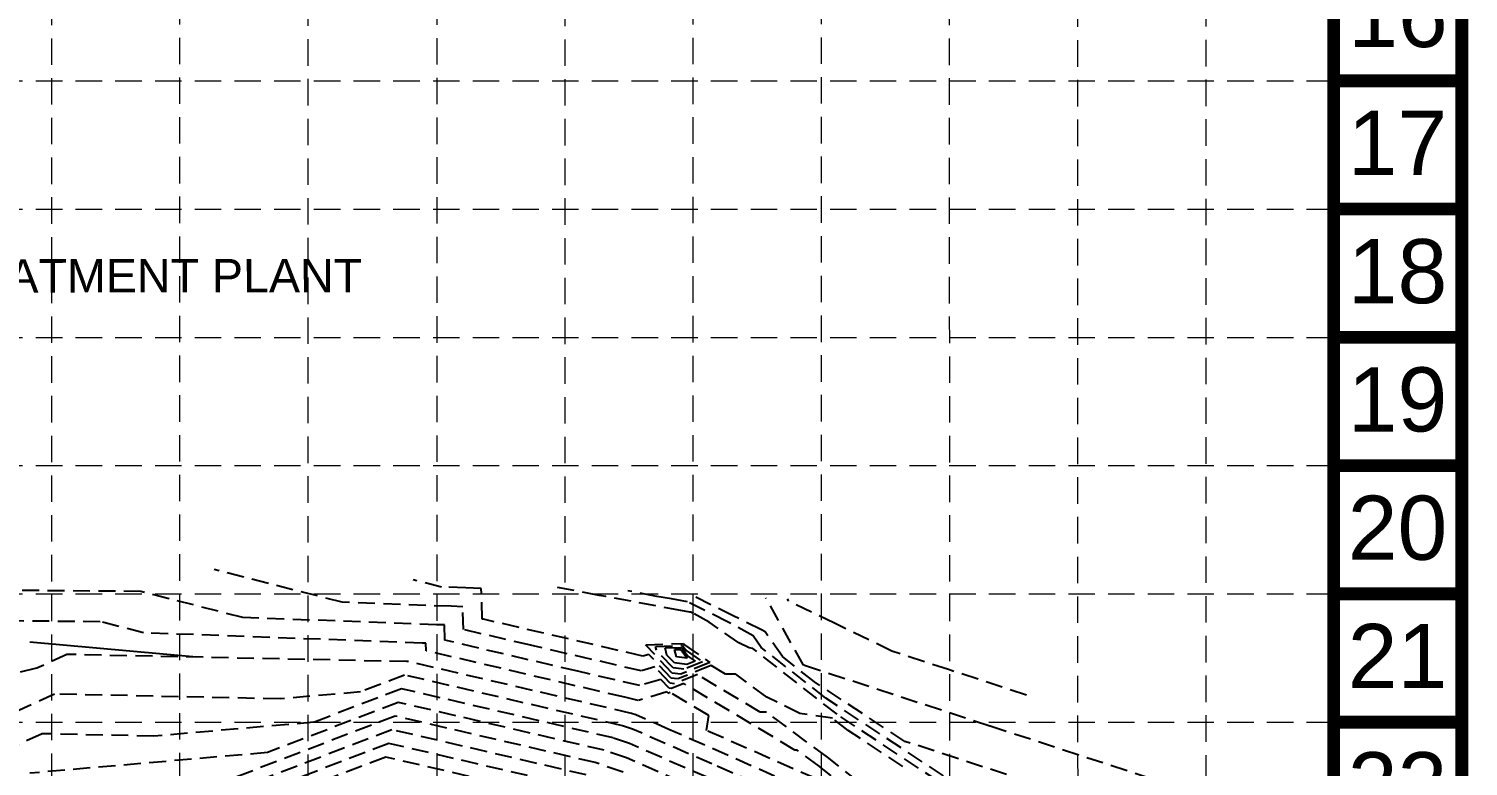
# Model space of a CAD drawing. Header units: feet. Extents: x 4586 to 6528, y 2127 to 5231.
# Drawn here: x 5984 to 6528, y 4147 to 4425 of the extents above; entities that cross this region are included whole.
import ezdxf
from ezdxf.enums import TextEntityAlignment as Align

# ---------------------------------------------------------------- set-up
doc = ezdxf.new("R2010")
doc.units = ezdxf.units.FT
doc.header["$LTSCALE"] = 80
doc.header["$MEASUREMENT"] = 0
doc.linetypes.add('HIDDEN', pattern=[0.375, 0.25, -0.125])
doc.linetypes.add('TIGHT', pattern=[0.12, 0.08, -0.04])
for name, color, linetype in [('BASE', 7, 'CONTINUOUS'), ('CONT-MJR', 9, 'TIGHT'), ('CONT-MNR', 8, 'TIGHT'), ('FENCE-LINE', 8, 'CONTINUOUS'), ('GRID', 254, 'HIDDEN'), ('STREETS', 9, 'CONTINUOUS')]:
    doc.layers.add(name, color=color, linetype=linetype)
doc.styles.get("Standard").update_dxf_attribs({"font": 'ARIAL.TTF', "height": 6.4})

msp = doc.modelspace()

# ---------------------------------------------------------------- linework, layer by layer
at = {"layer": 'BASE', "const_width": 4.84}
for points in [[(6525.11, 2129.65), (6525.11, 5228.91), (4588.08, 5228.91), (4588.08, 2129.65)], [(6476.69, 2178.08), (6476.69, 5180.48), (4636.51, 5180.48), (4636.51, 2178.08)]]:
    msp.add_lwpolyline(points, close=True, dxfattribs=at)
for points in [[(6525.11, 4405.67), (6476.69, 4405.67)], [(6525.11, 4357.24), (6476.69, 4357.24)], [(6525.11, 4308.82), (6476.69, 4308.82)], [(6525.11, 4260.39), (6476.69, 4260.39)], [(6525.11, 4211.97), (6476.69, 4211.97)], [(6525.11, 4163.54), (6476.69, 4163.54)]]:
    msp.add_lwpolyline(points, dxfattribs=at)
at = {"layer": 'CONT-MJR', "color": 35}
for points, elevation in [([(6102.22, 4208.8), (6053.8, 4221.17)], 475), ([(6143.36, 4207.29), (6102.22, 4208.8)], 475), ([(6147.76, 4207.13), (6143.36, 4207.29)], 475), ([(6215.2, 4182.91), (6173.39, 4192.57)], 475), ([(6227.78, 4190.96), (6230.17, 4191.03)], 470), ([(6230.17, 4191.03), (6232.54, 4187.68)], 470), ([(6236.39, 4181.5), (6227.77, 4178.07)], 475), ([(6276.58, 4185.02), (6276.41, 4185.11)], 470), ([(6276.79, 4184.92), (6276.58, 4185.02)], 470), ([(6124.57, 4176.18), (6091.55, 4163.52)], 480), ([(6262.5, 4167.34), (6260.1, 4167.32)], 475), ([(6416.94, 4139.2), (6346.78, 4162.09)], 470), ([(5988.82, 4159.17), (5968.24, 4149.71)], 480)]:
    msp.add_lwpolyline(points, dxfattribs=dict(at, elevation=elevation))
at = {"layer": 'CONT-MJR', "color": 35, "extrusion": (0.873211, 0.487343, 0), "elevation": 7520.21}
msp.add_lwpolyline([(595.72, 470), (624.72, 470)], dxfattribs=at)
at = {"layer": 'CONT-MJR', "color": 35, "extrusion": (0.999362, 0.035723, 0), "elevation": 6294.12}
msp.add_lwpolyline([(3976.19, 475), (3984.83, 475)], dxfattribs=at)
at = {"layer": 'CONT-MJR', "color": 35, "extrusion": (-0.228065, -0.973646, 0), "elevation": -5490.01}
msp.add_lwpolyline([(5054.53, 475), (5028.51, 475)], dxfattribs=at)
at = {"layer": 'CONT-MJR', "color": 35, "extrusion": (0.96793, 0.251219, 0), "elevation": 7080.9}
msp.add_lwpolyline([(2489.2, 470), (2492.02, 470)], dxfattribs=at)
at = {"layer": 'CONT-MJR', "color": 35, "extrusion": (-0.133296, -0.991076, 0), "elevation": -4981.08}
msp.add_lwpolyline([(5618.72, 470), (5614.63, 470)], dxfattribs=at)
at = {"layer": 'CONT-MJR', "color": 35, "extrusion": (-0.283747, 0.958899, 0), "elevation": 2247.44}
msp.add_lwpolyline([(-7151.96, 475), (-7146.64, 475)], dxfattribs=at)
at = {"layer": 'CONT-MJR', "color": 35, "extrusion": (0.726386, 0.687287, 0), "elevation": 7394.24}
msp.add_lwpolyline([(-1244.08, 475), (-1235.63, 475)], dxfattribs=at)
at = {"layer": 'CONT-MJR', "color": 35, "extrusion": (-0.513405, -0.858146, 0), "elevation": -6790.14}
msp.add_lwpolyline([(3232.56, 475), (3204.94, 475)], dxfattribs=at)
at = {"layer": 'CONT-MJR', "color": 35, "extrusion": (0.31015, 0.950688, 0), "elevation": 5925.3}
msp.add_lwpolyline([(-4742.93, 470), (-4669.32, 470)], dxfattribs=at)
at = {"layer": 'CONT-MJR', "color": 35, "extrusion": (-0.226436, -0.974026, 0)}
for points, elevation in [([(5102.03, 480), (5019.85, 480)], -5454.53), ([(5090.65, 485), (5019.91, 485)], -5428.07)]:
    msp.add_lwpolyline(points, dxfattribs=dict(at, elevation=elevation))
at = {"layer": 'CONT-MJR', "color": 35, "extrusion": (-0.125085, -0.992146, 0), "elevation": -4924.26}
msp.add_lwpolyline([(5656.24, 475), (5654.57, 475)], dxfattribs=at)
at = {"layer": 'CONT-MJR', "color": 35, "extrusion": (0.594885, 0.803811, 0), "elevation": 7075.22}
msp.add_lwpolyline([(-2583.36, 475), (-2554.78, 475)], dxfattribs=at)
at = {"layer": 'CONT-MJR', "color": 35, "extrusion": (0.08624, -0.996274, 0), "elevation": -3622.67}
msp.add_lwpolyline([(6427.92, 480), (6367.15, 480)], dxfattribs=at)
at = {"layer": 'CONT-MJR', "color": 35, "extrusion": (-0.021135, -0.999777, 0), "elevation": -4284.81}
msp.add_lwpolyline([(5941.77, 480), (5899.58, 480)], dxfattribs=at)
at = {"layer": 'CONT-MJR', "color": 35, "extrusion": (-0.324664, -0.945829, 0), "elevation": -5946.77}
msp.add_lwpolyline([(4525.15, 480), (4518.69, 480)], dxfattribs=at)
at = {"layer": 'CONT-MJR', "color": 35, "extrusion": (0.39991, 0.916554, 0), "elevation": 6292.45}
msp.add_lwpolyline([(-4082.35, 480), (-4030.65, 480)], dxfattribs=at)
at = {"layer": 'CONT-MJR', "color": 35, "extrusion": (0.358187, -0.93365, 0), "elevation": -1683.4}
msp.add_lwpolyline([(7199.28, 485), (7075.96, 485)], dxfattribs=at)
at = {"layer": 'CONT-MJR', "color": 35, "extrusion": (-0.618706, -0.785623, 0), "elevation": -7149.46}
msp.add_lwpolyline([(2385.28, 475), (2370.18, 475)], dxfattribs=at)
at = {"layer": 'CONT-MNR', "color": 35}
for points, elevation in [([(6139.74, 4214.56), (6129.03, 4217.3)], 474), ([(6155.13, 4202.49), (6154.72, 4214.01)], 474), ([(6026.14, 4212.89), (5947.08, 4213.55)], 476), ([(6064.7, 4203.04), (6026.14, 4212.89)], 476), ([(6201.78, 4210.94), (6199.22, 4211.41)], 473), ([(6250.09, 4203.61), (6233.43, 4211.92)], 471), ([(6137.87, 4200.35), (6064.7, 4203.04)], 476), ([(6233.48, 4205.11), (6230.18, 4205.69)], 473), ([(6233.88, 4205.04), (6233.48, 4205.11)], 473), ([(6234.87, 4204.55), (6233.88, 4205.04)], 473), ([(6010.78, 4201.47), (5977.16, 4201.75)], 477), ([(6141, 4194.5), (6140.8, 4200.24)], 476), ([(6155.63, 4202.38), (6155.13, 4202.49)], 474), ([(6309.77, 4190.4), (6288.12, 4200.91)], 469), ([(6216.97, 4192.77), (6231.11, 4193.2)], 473), ([(6217.03, 4192.51), (6216.97, 4192.77)], 473), ([(6255.9, 4191.59), (6252.07, 4193.5)], 473), ([(5998.19, 4189.12), (5986.81, 4183.89)], 478), ([(6126.47, 4186.41), (5998.19, 4189.12)], 478), ([(6227.28, 4184), (6220.95, 4190.68)], 472), ([(6224.17, 4191.56), (6230.48, 4191.76)], 471), ([(6257.32, 4191.39), (6255.9, 4191.59)], 473), ([(6280.65, 4178.79), (6268.48, 4188.31)], 471), ([(6125.75, 4181.34), (6109.16, 4174.98)], 479), ([(6208.03, 4162.21), (6125.75, 4181.34)], 479), ([(6126.77, 4186.44), (6126.47, 4186.41)], 478), ([(6211.45, 4166.85), (6126.94, 4186.5)], 478), ([(6231.24, 4183.5), (6227.28, 4184)], 472), ([(6238.35, 4186.33), (6231.24, 4183.5)], 472), ([(6246.99, 4181.62), (6241.52, 4184.89)], 474), ([(6222.59, 4179.69), (6214.63, 4177.33)], 476), ([(6226.62, 4176.27), (6225.72, 4176.38)], 476), ([(6231.26, 4178.11), (6226.62, 4176.27)], 476), ([(6273.21, 4153.02), (6231.26, 4178.11)], 476), ([(6078.74, 4172.34), (5993.51, 4174.14)], 479), ([(6123.38, 4171.02), (6073.94, 4152.06)], 481), ([(6214.06, 4171.76), (6208.93, 4172.94)], 477), ([(6225.33, 4174.47), (6224.87, 4174.95)], 477), ([(6213.06, 4166.3), (6211.45, 4166.85)], 478), ([(6239.82, 4160.4), (6240.67, 4166.03)], 477), ([(6194.37, 4143.65), (6121.01, 4160.71)], 483), ([(6283.09, 4135.47), (6225.61, 4160.82)], 478), ([(6313.98, 4146.77), (6293.34, 4160.38)], 474), ([(6190.95, 4139.01), (6119.82, 4155.55)], 484), ([(6362.32, 4140.78), (6314.73, 4156.31)], 471), ([(6073.94, 4152.06), (5984.21, 4144.29)], 481), ([(6274.36, 4121.79), (6209.55, 4150.06)], 481), ([(6208.38, 4144.65), (6197.78, 4148.29)], 482), ([(6284.86, 4128.85), (6241.86, 4147.81)], 479)]:
    msp.add_lwpolyline(points, dxfattribs=dict(at, elevation=elevation))
at = {"layer": 'CONT-MNR', "color": 35, "extrusion": (-0.036676, -0.999327, 0)}
for points, elevation in [([(5990.15, 474), (5981.04, 474)], -4436.9), ([(5996.02, 474), (5990.15, 474)], -4436.9), ([(5982.62, 476), (5979.69, 476)], -4422.64), ([(5974.46, 477), (5869.18, 477)], -4415.51), ([(5975.92, 477), (5974.46, 477)], -4415.51)]:
    msp.add_lwpolyline(points, dxfattribs=dict(at, elevation=elevation))
at = {"layer": 'CONT-MNR', "color": 35, "extrusion": (-0.188987, -0.98198, 0)}
for points, elevation in [([(5291.6, 473), (5275.21, 473)], -5307.09), ([(5313.16, 472), (5301.97, 472)], -5310.83)]:
    msp.add_lwpolyline(points, dxfattribs=dict(at, elevation=elevation))
at = {"layer": 'CONT-MNR', "color": 35, "extrusion": (-0.181705, -0.983353, 0), "elevation": -5267.73}
msp.add_lwpolyline([(5362.27, 473), (5333.39, 473)], dxfattribs=at)
at = {"layer": 'CONT-MNR', "color": 35, "extrusion": (-0.172157, -0.985069, 0), "elevation": -5219.14}
for points in [[(5408.8, 472), (5403.25, 472)], [(5414.98, 472), (5408.8, 472)]]:
    msp.add_lwpolyline(points, dxfattribs=at)
at = {"layer": 'CONT-MNR', "color": 35, "extrusion": (-0.446241, -0.894913, 0)}
for points, elevation in [([(3716.33, 472), (3699.45, 472)], -6547.94), ([(3729.23, 471), (3717.47, 471)], -6550.91)]:
    msp.add_lwpolyline(points, dxfattribs=dict(at, elevation=elevation))
at = {"layer": 'CONT-MNR', "color": 35, "extrusion": (0.873211, 0.487343, 0), "elevation": 7527.07}
msp.add_lwpolyline([(619.64, 469), (620.41, 469)], dxfattribs=at)
at = {"layer": 'CONT-MNR', "color": 35, "extrusion": (-0.436608, -0.899652, 0), "elevation": -6524.79}
msp.add_lwpolyline([(3822.97, 469), (3803.66, 469)], dxfattribs=at)
at = {"layer": 'CONT-MNR', "color": 35, "extrusion": (-0.484331, -0.874885, 0)}
for points, elevation in [([(3425.14, 473), (3418.4, 473)], -6698.24), ([(3442.18, 472), (3431.16, 472)], -6701.77), ([(3445.45, 471), (3443.93, 471)], -6705.3)]:
    msp.add_lwpolyline(points, dxfattribs=dict(at, elevation=elevation))
at = {"layer": 'CONT-MNR', "color": 35, "extrusion": (-0.247556, -0.968874, 0), "elevation": -5558.69}
msp.add_lwpolyline([(4800.51, 477), (4783.59, 477)], dxfattribs=at)
at = {"layer": 'CONT-MNR', "color": 35, "extrusion": (-0.22505, -0.974347, 0)}
for points, elevation in [([(5113.69, 474), (5051.97, 474)], -5479.9), ([(5115.1, 476), (5091.01, 476)], -5468.77)]:
    msp.add_lwpolyline(points, dxfattribs=dict(at, elevation=elevation))
at = {"layer": 'CONT-MNR', "color": 35, "extrusion": (0.567309, 0.823505, 0), "elevation": 7000.22}
msp.add_lwpolyline([(-2769.6, 473), (-2755.88, 473)], dxfattribs=at)
at = {"layer": 'CONT-MNR', "color": 35, "extrusion": (0.818896, 0.573942, 0)}
for points, elevation in [([(-167.96, 471), (-156.58, 471)], 7537.08), ([(-160.48, 472), (-155.19, 472)], 7532.48)]:
    msp.add_lwpolyline(points, dxfattribs=dict(at, elevation=elevation))
at = {"layer": 'CONT-MNR', "color": 35, "extrusion": (0.999362, 0.035723, 0), "elevation": 6279.72}
msp.add_lwpolyline([(3968.71, 477), (3971.57, 477)], dxfattribs=at)
at = {"layer": 'CONT-MNR', "color": 35, "extrusion": (-0.228065, -0.973646, 0)}
for points, elevation in [([(5074.06, 476), (5022.55, 476)], -5484.51), ([(5093.6, 477), (5016.58, 477)], -5479)]:
    msp.add_lwpolyline(points, dxfattribs=dict(at, elevation=elevation))
at = {"layer": 'CONT-MNR', "color": 35, "extrusion": (0.726386, 0.687287, 0)}
for points, elevation in [([(-1241.85, 473), (-1227.51, 473)], 7397.42), ([(-1242.97, 474), (-1230.62, 474)], 7395.83), ([(-1239.62, 471), (-1235.56, 471)], 7400.61), ([(-1245.2, 476), (-1240.64, 476)], 7392.65)]:
    msp.add_lwpolyline(points, dxfattribs=dict(at, elevation=elevation))
at = {"layer": 'CONT-MNR', "color": 35, "extrusion": (0.030541, -0.999534, 0), "elevation": -4000.23}
msp.add_lwpolyline([(6345.7, 472), (6355.93, 472)], dxfattribs=at)
at = {"layer": 'CONT-MNR', "color": 35, "extrusion": (0.96793, 0.251219, 0)}
for points, elevation in [([(2493.47, 472), (2495, 472)], 7074.23), ([(2490.71, 471), (2493.51, 471)], 7077.56)]:
    msp.add_lwpolyline(points, dxfattribs=dict(at, elevation=elevation))
at = {"layer": 'CONT-MNR', "color": 35, "extrusion": (0.816591, 0.577217, 0)}
for points, elevation in [([(-172.98, 472), (-175.28, 472)], 7507.98), ([(-172.57, 473), (-173.17, 473)], 7508.65), ([(-173.39, 471), (-177.4, 471)], 7507.31)]:
    msp.add_lwpolyline(points, dxfattribs=dict(at, elevation=elevation))
at = {"layer": 'CONT-MNR', "color": 35, "extrusion": (-0.565542, -0.82472, 0)}
for points, elevation in [([(2768.05, 473), (2779.77, 473)], -6981.96), ([(2769.79, 472), (2777.35, 472)], -6980.6), ([(2771.54, 471), (2774.92, 471)], -6979.23)]:
    msp.add_lwpolyline(points, dxfattribs=dict(at, elevation=elevation))
at = {"layer": 'CONT-MNR', "color": 35, "extrusion": (0.283747, -0.958899, 0)}
for points, elevation in [([(7151.11, 474), (7148.76, 474)], -2252.63), ([(7153.66, 477), (7142.39, 477)], -2237.07)]:
    msp.add_lwpolyline(points, dxfattribs=dict(at, elevation=elevation))
at = {"layer": 'CONT-MNR', "color": 35, "extrusion": (-0.616122, -0.787651, 0)}
for points, elevation in [([(2386.54, 473), (2346.18, 473)], -7156.62), ([(2379.43, 472), (2348.37, 472)], -7158.85), ([(2393.65, 474), (2386.1, 474)], -7154.39)]:
    msp.add_lwpolyline(points, dxfattribs=dict(at, elevation=elevation))
at = {"layer": 'CONT-MNR', "color": 35, "extrusion": (0.31015, 0.950688, 0), "elevation": 5940.73}
for points in [[(-4721.54, 469), (-4698.97, 469)], [(-4752.47, 469), (-4721.54, 469)]]:
    msp.add_lwpolyline(points, dxfattribs=at)
at = {"layer": 'CONT-MNR', "color": 35, "extrusion": (0.222716, -0.974883, 0), "elevation": -2745.45}
msp.add_lwpolyline([(6768.25, 478), (6722.21, 478)], dxfattribs=at)
at = {"layer": 'CONT-MNR', "color": 35, "extrusion": (0.358187, -0.93365, 0)}
for points, elevation in [([(7219.96, 478), (7219.79, 478)], -1714.14), ([(7205.19, 483), (7117.06, 483)], -1692.18), ([(7202.23, 484), (7096.51, 484)], -1687.79)]:
    msp.add_lwpolyline(points, dxfattribs=dict(at, elevation=elevation))
at = {"layer": 'CONT-MNR', "color": 35, "extrusion": (-0.125085, -0.992146, 0)}
for points, elevation in [([(5658.09, 473), (5654.86, 473)], -4928.14), ([(5659.93, 471), (5655.16, 471)], -4932.02), ([(5657.16, 474), (5654.71, 474)], -4926.2), ([(5654.4, 477), (5654.27, 477)], -4920.39)]:
    msp.add_lwpolyline(points, dxfattribs=dict(at, elevation=elevation))
at = {"layer": 'CONT-MNR', "color": 35, "extrusion": (0.36964, -0.929175, 0)}
for points, elevation in [([(7346.37, 474), (7332.82, 474)], -1581.38), ([(7346.44, 473), (7334.56, 473)], -1582.64), ([(7328.31, 477), (7327.59, 477)], -1577.62)]:
    msp.add_lwpolyline(points, dxfattribs=dict(at, elevation=elevation))
at = {"layer": 'CONT-MNR', "color": 35, "extrusion": (-0.36964, 0.929175, 0), "elevation": 1585.14}
msp.add_lwpolyline([(-7341.47, 471), (-7338.05, 471)], dxfattribs=at)
at = {"layer": 'CONT-MNR', "color": 35, "extrusion": (0.007711, -0.99997, 0)}
for points, elevation in [([(6282.99, 474), (6279.05, 474)], -4133.33), ([(6305.9, 476), (6305.04, 476)], -4104.53)]:
    msp.add_lwpolyline(points, dxfattribs=dict(at, elevation=elevation))
at = {"layer": 'CONT-MNR', "color": 35, "extrusion": (0.594885, 0.803811, 0), "elevation": 7079.84}
msp.add_lwpolyline([(-2551.54, 474), (-2536.97, 474)], dxfattribs=at)
at = {"layer": 'CONT-MNR', "color": 35, "extrusion": (-0.550703, -0.834701, 0)}
for points, elevation in [([(2982.02, 471), (2941.2, 471)], -6946.81), ([(3030.16, 472), (2948.1, 472)], -6944.02), ([(3078.31, 473), (2955.01, 473)], -6941.23)]:
    msp.add_lwpolyline(points, dxfattribs=dict(at, elevation=elevation))
at = {"layer": 'CONT-MNR', "color": 35, "extrusion": (0.417709, -0.908581, 0), "elevation": -1289}
msp.add_lwpolyline([(7189.16, 479), (7143.4, 479)], dxfattribs=at)
at = {"layer": 'CONT-MNR', "color": 35, "extrusion": (0.08624, -0.996274, 0), "elevation": -3632.57}
msp.add_lwpolyline([(6446.45, 479), (6415.92, 479)], dxfattribs=at)
at = {"layer": 'CONT-MNR', "color": 35, "extrusion": (-0.226436, -0.974026, 0), "elevation": -5449.24}
msp.add_lwpolyline([(5099.76, 481), (5019.86, 481)], dxfattribs=at)
at = {"layer": 'CONT-MNR', "color": 35, "extrusion": (-0.513405, -0.858146, 0), "elevation": -6779.05}
msp.add_lwpolyline([(3216.55, 477), (3199.61, 477)], dxfattribs=at)
at = {"layer": 'CONT-MNR', "color": 35, "extrusion": (-0.447039, -0.894515, 0), "elevation": -6532.44}
msp.add_lwpolyline([(3750.4, 474), (3736.55, 474)], dxfattribs=at)
at = {"layer": 'CONT-MNR', "color": 35, "extrusion": (-0.358187, 0.93365, 0), "elevation": 1696.57}
msp.add_lwpolyline([(-7208.14, 482), (-7137.6, 482)], dxfattribs=at)
at = {"layer": 'CONT-MNR', "color": 35, "extrusion": (0.226436, 0.974026, 0), "elevation": 5443.94}
msp.add_lwpolyline([(-5097.48, 482), (-5019.87, 482)], dxfattribs=at)
at = {"layer": 'CONT-MNR', "color": 35, "extrusion": (-0.39991, -0.916554, 0)}
for points, elevation in [([(4042.15, 478), (4028.47, 478)], -6303.3), ([(4062.25, 479), (4029.56, 479)], -6297.88)]:
    msp.add_lwpolyline(points, dxfattribs=dict(at, elevation=elevation))
at = {"layer": 'CONT-MNR', "color": 35, "extrusion": (-0.140825, -0.990035, 0), "elevation": -5008.95}
msp.add_lwpolyline([(5638.2, 474), (5625.72, 474)], dxfattribs=at)
at = {"layer": 'CONT-MNR', "color": 35, "extrusion": (-0.324664, -0.945829, 0), "elevation": -5952.27}
msp.add_lwpolyline([(4524.5, 479), (4520.41, 479)], dxfattribs=at)
at = {"layer": 'CONT-MNR', "color": 35, "extrusion": (-0.403497, -0.914981, 0), "elevation": -6324.44}
msp.add_lwpolyline([(4075.97, 477), (4030.61, 477)], dxfattribs=at)
at = {"layer": 'CONT-MNR', "color": 35, "extrusion": (0.324664, 0.945829, 0), "elevation": 5941.27}
msp.add_lwpolyline([(-4525.8, 481), (-4516.96, 481)], dxfattribs=at)
at = {"layer": 'CONT-MNR', "color": 35, "extrusion": (-0.594885, -0.803811, 0), "elevation": -7070.6}
msp.add_lwpolyline([(2582.85, 476), (2572.59, 476)], dxfattribs=at)
at = {"layer": 'CONT-MNR', "color": 35, "extrusion": (-0.618706, -0.785623, 0), "elevation": -7144.82}
msp.add_lwpolyline([(2423.62, 476), (2369.81, 476)], dxfattribs=at)
at = {"layer": 'FENCE-LINE', "color": 7}
msp.add_line((5984.2, 4193.81), (6047.2, 4188.15), dxfattribs=at)
msp.add_line((5984.2, 4193.81), (6047.2, 4188.15), dxfattribs=at)
at = {"layer": 'GRID', "color": 252, "linetype": 'HIDDEN', "lineweight": 0, "ltscale": 0.5}
for p, q in [((5992.66, 2371.7), (5992.43, 5180.48)), ((6041.03, 2371.94), (6040.86, 5180.48)), ((6089.42, 2371.36), (6089.28, 5180.48)), ((6138.29, 2371.8), (6137.92, 5181.57)), ((6186.45, 2371.3), (6186.35, 5181.57)), ((6234.92, 2371.89), (6234.77, 5181.57)), ((6283.44, 2372.06), (6283.2, 5181.57)), ((6331.77, 2371.63), (6331.62, 5181.57)), ((6380.3, 2371), (6380.05, 5181.57)), ((6428.76, 2371.13), (6428.48, 5181.57)), ((4636.51, 4405.67), (6476.69, 4405.67)), ((4636.51, 4357.24), (6476.69, 4357.24)), ((4636.51, 4308.82), (6476.69, 4308.82)), ((4636.51, 4260.39), (6476.69, 4260.39)), ((4636.51, 4211.97), (6476.69, 4211.97)), ((4636.51, 4163.54), (6476.69, 4163.54))]:
    msp.add_line(p, q, dxfattribs=at)

# ---------------------------------------------------------------- texts
at = {"layer": 'BASE'}
for s, p in [('16', (6501, 4430.52)), ('17', (6500.83, 4382.23)), ('18', (6500.83, 4333.8)), ('19', (6500.83, 4285.38)), ('20', (6500.83, 4236.95)), ('21', (6500.83, 4188.52)), ('22', (6500.83, 4140.1))]:
    msp.add_text(s, height=24.213, dxfattribs=at).set_placement(p, align=Align.MIDDLE_CENTER)
at = {"layer": 'STREETS', "color": 7}
msp.add_text('SQUABBLE CREEK TREATMENT PLANT', height=12.6, rotation=0.0583, dxfattribs=at).set_placement((5775.27, 4325.52))

doc.saveas('drawing.dxf')
